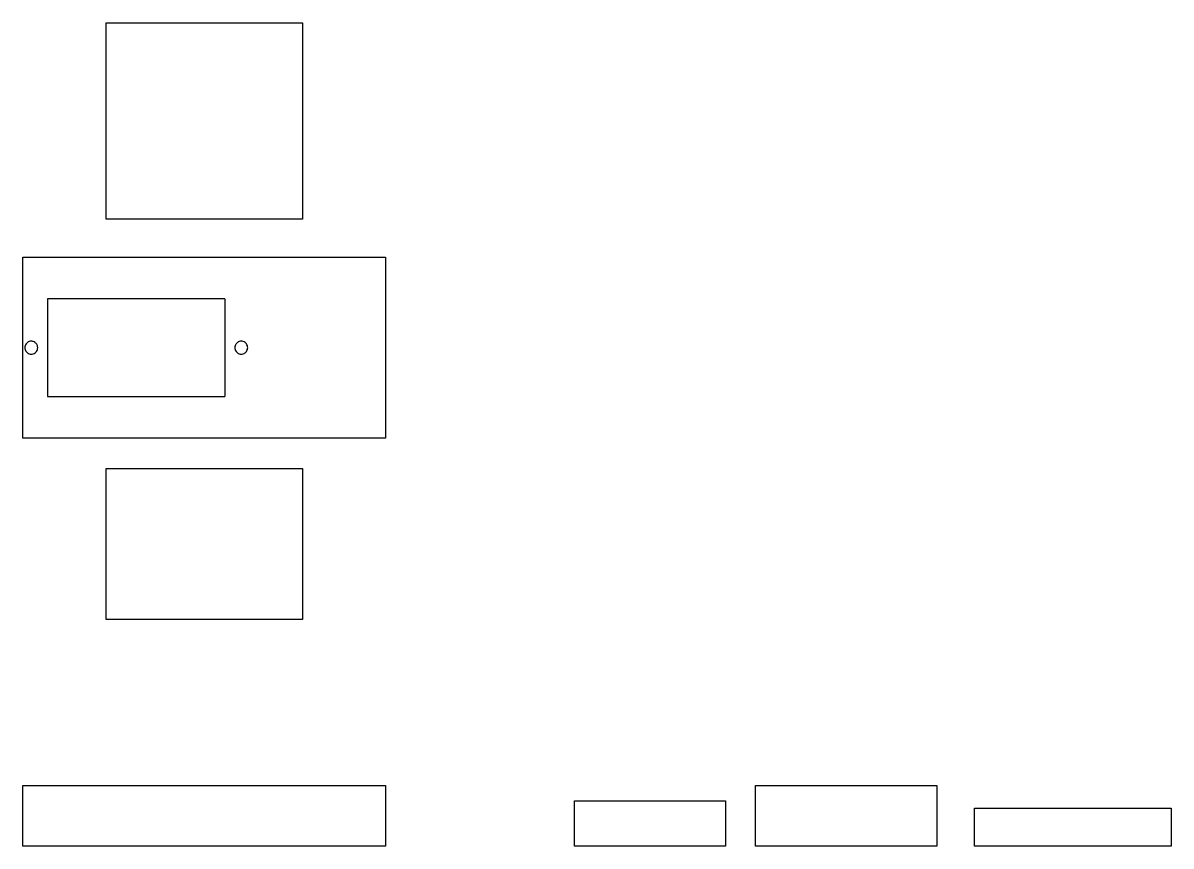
# Model space of a CAD drawing. Header units: metres. Extents: x 0 to 152, y 0 to 109.
import ezdxf

# ---------------------------------------------------------------- set-up
doc = ezdxf.new("R2010")
doc.units = ezdxf.units.M

msp = doc.modelspace()

# ---------------------------------------------------------------- linework, layer by layer
at = {"layer": 'FRONT'}
msp.add_lwpolyline([(0, 0), (0, 0), (0, 0), (0, 8), (0, 8), (0, 8), (0, 8), (31.6, 8), (48, 8), (48, 8), (48, 8), (48, 8), (48, 8), (48, 0), (48, 0), (48, 0), (48, 0), (48, 0), (0, 0), (0, 0), (0, 0)], dxfattribs=at)
at = {"layer": 'SIDE'}
for points in [[(97, 0), (97, 0), (97, 0), (97, 0), (97, 8), (97, 8), (97, 8), (97, 8), (121, 8), (121, 8), (121, 8), (121, 0), (121, 0), (121, 0), (121, 0), (109.85, 0), (108.5, 0), (108.4, 0), (108.31, 0), (97, 0), (97, 0)], [(73, 0), (73, 0), (73, 0), (73, 6), (73, 6), (73, 6), (73, 6), (79.21, 6), (93, 6), (93, 6), (93, 6), (93, 0), (93, 0), (93, 0), (73, 0)], [(126, 0), (126, 0), (126, 5), (126, 5), (126, 5), (126, 5), (132, 5), (152, 5), (152, 5), (152, 5), (152, 5), (152, 5), (152, 0.5), (152, 0), (152, 0), (152, 0), (152, 0), (126, 0), (126, 0)]]:
    msp.add_lwpolyline(points, dxfattribs=at)
at = {"layer": 'TOP'}
for points in [[(11, 83), (11, 83), (11, 83), (11, 109), (11, 109), (11, 109), (11, 109), (11, 109), (37, 109), (37, 109), (37, 109), (37, 109), (37, 83), (37, 83), (37, 83), (37, 83), (11, 83), (11, 83), (11, 83)], [(0, 54), (0, 54), (0, 54), (0, 59.55), (0, 78), (0, 78), (0, 78), (0, 78), (0, 78), (0, 78), (48, 78), (48, 78), (48, 78), (48, 78), (48, 78), (48, 54), (48, 54), (48, 54), (48, 54), (0, 54), (0, 54)], [(3.27, 72.45), (3.27, 72.45), (3.27, 72.45), (3.26, 72.45), (3.26, 72.45), (3.26, 72.45), (3.26, 72.45), (3.26, 72.45), (3.26, 72.44), (3.25, 72.44), (3.25, 72.44), (3.25, 72.44), (3.25, 72.44), (3.25, 72.44), (3.25, 72.43), (3.25, 72.43), (3.25, 72.43), (3.25, 59.57), (3.25, 59.57), (3.25, 59.57), (3.25, 59.56), (3.25, 59.56), (3.25, 59.56), (3.25, 59.56), (3.25, 59.56), (3.26, 59.56), (3.26, 59.55), (3.26, 59.55), (3.26, 59.55), (3.26, 59.55), (3.26, 59.55), (3.27, 59.55), (3.27, 59.55), (3.27, 59.55), (26.73, 59.55), (26.73, 59.55), (26.73, 59.55), (26.74, 59.55), (26.74, 59.55), (26.74, 59.55), (26.74, 59.55), (26.74, 59.55), (26.74, 59.56), (26.75, 59.56), (26.75, 59.56), (26.75, 59.56), (26.75, 59.56), (26.75, 59.56), (26.75, 59.57), (26.75, 59.57), (26.75, 59.57), (26.75, 72.43), (26.75, 72.43), (26.75, 72.43), (26.75, 72.44), (26.75, 72.44), (26.75, 72.44), (26.75, 72.44), (26.75, 72.44), (26.74, 72.44), (26.74, 72.45), (26.74, 72.45), (26.74, 72.45), (26.74, 72.45), (26.74, 72.45), (26.73, 72.45), (26.73, 72.45), (26.73, 72.45), (3.27, 72.45)], [(0.84, 66.81), (0.84, 66.81), (0.84, 66.81), (0.72, 66.76), (0.71, 66.76), (0.71, 66.76), (0.6, 66.69), (0.6, 66.69), (0.6, 66.69), (0.5, 66.6), (0.5, 66.6), (0.5, 66.6), (0.41, 66.5), (0.41, 66.5), (0.41, 66.5), (0.34, 66.39), (0.34, 66.39), (0.34, 66.38), (0.29, 66.27), (0.29, 66.26), (0.29, 66.26), (0.29, 66.26), (0.26, 66.13), (0.26, 66.13), (0.26, 66.13), (0.25, 66), (0.25, 66), (0.25, 66), (0.26, 65.87), (0.26, 65.87), (0.26, 65.87), (0.29, 65.74), (0.29, 65.74), (0.29, 65.74), (0.34, 65.62), (0.34, 65.61), (0.34, 65.61), (0.39, 65.54), (0.41, 65.5), (0.41, 65.5), (0.41, 65.5), (0.42, 65.49), (0.5, 65.4), (0.5, 65.4), (0.5, 65.4), (0.6, 65.31), (0.6, 65.31), (0.6, 65.31), (0.71, 65.24), (0.71, 65.24), (0.72, 65.24), (0.84, 65.19), (0.84, 65.19), (0.84, 65.19), (0.97, 65.16), (0.97, 65.16), (0.97, 65.16), (1.05, 65.15), (1.1, 65.15), (1.1, 65.15), (1.1, 65.15), (1.23, 65.16), (1.23, 65.16), (1.23, 65.16), (1.36, 65.19), (1.36, 65.19), (1.36, 65.19), (1.48, 65.24), (1.49, 65.24), (1.49, 65.24), (1.6, 65.31), (1.6, 65.31), (1.6, 65.31), (1.7, 65.4), (1.7, 65.4), (1.7, 65.4), (1.79, 65.5), (1.79, 65.5), (1.79, 65.5), (1.86, 65.61), (1.86, 65.61), (1.86, 65.62), (1.91, 65.74), (1.91, 65.74), (1.91, 65.74), (1.94, 65.87), (1.94, 65.87), (1.94, 65.87), (1.95, 65.99), (1.95, 66), (1.95, 66), (1.95, 66), (1.95, 66.02), (1.94, 66.13), (1.94, 66.13), (1.94, 66.13), (1.91, 66.26), (1.91, 66.26), (1.91, 66.26), (1.88, 66.34), (1.86, 66.38), (1.86, 66.39), (1.86, 66.39), (1.82, 66.45), (1.79, 66.5), (1.79, 66.5), (1.79, 66.5), (1.7, 66.6), (1.7, 66.6), (1.7, 66.6), (1.63, 66.66), (1.6, 66.69), (1.6, 66.69), (1.6, 66.69), (1.49, 66.76), (1.49, 66.76), (1.48, 66.76), (1.36, 66.81), (1.36, 66.81), (1.36, 66.81), (1.31, 66.82), (1.23, 66.84), (1.23, 66.84), (1.23, 66.84), (1.15, 66.85), (1.1, 66.85), (1.1, 66.85), (1.1, 66.85), (1.05, 66.85), (0.97, 66.84), (0.97, 66.84), (0.97, 66.84), (0.84, 66.81)], [(28.3, 66.6), (28.3, 66.6), (28.3, 66.6), (28.25, 66.55), (28.21, 66.5), (28.21, 66.5), (28.21, 66.5), (28.18, 66.44), (28.14, 66.39), (28.14, 66.39), (28.14, 66.38), (28.09, 66.26), (28.09, 66.26), (28.09, 66.26), (28.06, 66.13), (28.06, 66.13), (28.06, 66.13), (28.05, 66), (28.05, 66), (28.05, 66), (28.06, 65.87), (28.06, 65.87), (28.06, 65.87), (28.09, 65.74), (28.09, 65.74), (28.09, 65.74), (28.14, 65.62), (28.14, 65.61), (28.14, 65.61), (28.21, 65.5), (28.21, 65.5), (28.21, 65.5), (28.3, 65.4), (28.3, 65.4), (28.3, 65.4), (28.4, 65.31), (28.4, 65.31), (28.4, 65.31), (28.51, 65.24), (28.51, 65.24), (28.52, 65.24), (28.64, 65.19), (28.64, 65.19), (28.64, 65.19), (28.77, 65.16), (28.77, 65.16), (28.77, 65.16), (28.9, 65.15), (28.9, 65.15), (28.9, 65.15), (29.03, 65.16), (29.03, 65.16), (29.03, 65.16), (29.16, 65.19), (29.16, 65.19), (29.16, 65.19), (29.28, 65.24), (29.29, 65.24), (29.29, 65.24), (29.35, 65.28), (29.4, 65.31), (29.4, 65.31), (29.4, 65.31), (29.5, 65.4), (29.5, 65.4), (29.5, 65.4), (29.59, 65.5), (29.59, 65.5), (29.59, 65.5), (29.66, 65.61), (29.66, 65.61), (29.66, 65.62), (29.71, 65.74), (29.71, 65.74), (29.71, 65.74), (29.74, 65.87), (29.74, 65.87), (29.74, 65.87), (29.75, 66), (29.75, 66), (29.75, 66), (29.74, 66.13), (29.74, 66.13), (29.74, 66.13), (29.71, 66.26), (29.71, 66.26), (29.71, 66.26), (29.66, 66.38), (29.66, 66.39), (29.66, 66.39), (29.59, 66.5), (29.59, 66.5), (29.59, 66.5), (29.5, 66.6), (29.5, 66.6), (29.5, 66.6), (29.4, 66.69), (29.4, 66.69), (29.4, 66.69), (29.29, 66.76), (29.29, 66.76), (29.28, 66.76), (29.16, 66.81), (29.16, 66.81), (29.16, 66.81), (29.03, 66.84), (29.03, 66.84), (29.03, 66.84), (28.9, 66.85), (28.9, 66.85), (28.9, 66.85), (28.77, 66.84), (28.77, 66.84), (28.77, 66.84), (28.64, 66.81), (28.64, 66.81), (28.64, 66.81), (28.52, 66.76), (28.51, 66.76), (28.51, 66.76), (28.4, 66.69), (28.4, 66.69), (28.4, 66.69), (28.3, 66.6)], [(11, 30), (11, 30), (11, 30), (11, 30), (11, 30), (11, 30), (11, 50), (11, 50), (11, 50), (11, 50), (11, 50), (11, 50), (21.6, 50), (37, 50), (37, 50), (37, 50), (37, 50), (37, 50), (37, 50), (37, 50), (37, 30), (37, 30), (37, 30), (37, 30), (37, 30), (37, 30), (26.4, 30), (11, 30), (11, 30)]]:
    msp.add_lwpolyline(points, dxfattribs=at)

doc.saveas('drawing.dxf')
